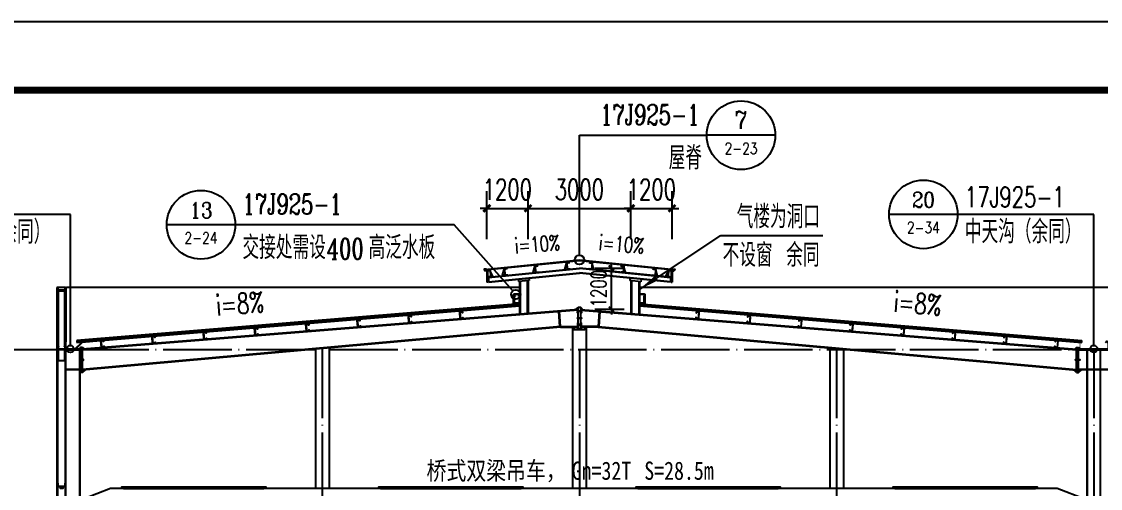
# Model space of a CAD drawing. Extents: x 14095202 to 14511487, y -1430609 to -90420.
# Drawn here: x 14370617 to 14402082, y -1294121 to -1280520 of the extents above; entities that cross this region are included whole.
import ezdxf
from ezdxf.enums import TextEntityAlignment as Align

# ---------------------------------------------------------------- set-up
doc = ezdxf.new("R2010")
doc.units = 0
doc.header["$LTSCALE"] = 1000
doc.header["$MEASUREMENT"] = 0
doc.linetypes.add('DOTE', pattern=[2.42, 2, -0.2, 0.02, -0.2])
for name, color, linetype in [('06', 7, 'Continuous'), ('11', 3, 'Continuous'), ('AXIS', 3, 'Continuous'), ('COLUMN', 2, 'Continuous'), ('DIM_IDEN', 3, 'Continuous'), ('DIM_LEAD', 3, 'Continuous'), ('DOTE', 1, 'DOTE'), ('PUB_DIM', 3, 'Continuous'), ('PUB_TEXT', 7, 'Continuous'), ('S_FLOOR', 2, 'Continuous'), ('TK', 4, 'Continuous'), ('WALL', 9, 'Continuous'), ('YS', 130, 'Continuous'), ('填充', 251, 'Continuous'), ('彩板', 4, 'Continuous'), ('梁柱', 3, 'Continuous'), ('窗', 132, 'Continuous'), ('立面线条', 7, 'Continuous'), ('立面门窗', 157, 'Continuous')]:
    doc.layers.add(name, color=color, linetype=linetype)
doc.styles.add('_TCH_DIM', font='SIMPLEX', dxfattribs={"bigfont": 'GBCBIG'})
doc.styles.add('_TCH_DIM_T3', font='SIMPLEX', dxfattribs={"width": 0.705882, "bigfont": 'GBCBIG'})
doc.styles.add('_TCH_LABEL', font='COMPLEX', dxfattribs={"bigfont": 'GBCBIG'})
doc.styles.add('宋', font='', dxfattribs={"width": 0.8})
doc.styles.get('宋').set_extended_font_data('SimSun')
doc.dimstyles.new('_TCH_ARCH&&150', dxfattribs={"dimtxt": 446.25, "dimasz": 150, "dimexe": 375, "dimexo": 450, "dimgap": 150, "dimtad": 1, "dimdec": 0, "dimzin": 0, "dimdsep": 46, "dimtxsty": '_TCH_DIM_T3', "dimblk": 'ARCHTICK', "dimcen": 0.09, "dimclrt": 7, "dimazin": 2, "dimtfac": 1, "dimtdec": 0, "dimtix": 1, "dimtmove": 2, "dimatfit": 3, "dimfxl": 0, "dimtolj": 1, "dimtzin": 0, "dimarcsym": 0})
doc.dimstyles.new('_TCH_ARCH&&200', dxfattribs={"dimtxt": 595, "dimasz": 200, "dimexe": 500, "dimexo": 600, "dimgap": 252.5, "dimtad": 1, "dimdec": 0, "dimzin": 0, "dimdsep": 46, "dimtxsty": '_TCH_DIM_T3', "dimblk": 'ARCHTICK', "dimcen": 0.09, "dimclrt": 7, "dimazin": 2, "dimtfac": 1, "dimtdec": 0, "dimtix": 1, "dimtmove": 2, "dimatfit": 3, "dimfxl": 0, "dimtolj": 1, "dimtzin": 0, "dimarcsym": 0})

# ---------------------------------------------------------------- blocks, each defined once
blk = doc.blocks.new('A$C6E6B7AEC')
at = {"layer": 'YS'}
for p, q in [((0, 0), (0, 75)), ((0, 75), (20, 75)), ((2, 2), (2, 72)), ((2, 72), (20, 72)), ((198, 2), (2, 2)), ((20, 72), (20, 75)), ((180, 75), (200, 75)), ((180, 72), (180, 75)), ((180, 72), (198, 72)), ((198, 72), (198, 2)), ((200, 75), (200, 0)), ((200, 0), (0, 0))]:
    blk.add_line(p, q, dxfattribs=at)
blk = doc.blocks.new('A$C6EE6551E')
at = {"layer": 'COLUMN'}
blk.add_hatch(color=256, dxfattribs=at).paths.add_polyline_path([(5, 195), (75, 200), (77, 175), (82, 175), (80, 205), (0, 200), (13, 0), (93, 5), (91, 35), (86, 35), (88, 10), (18, 5)])
blk.add_lwpolyline([(93, 5), (13, 0), (0, 200), (80, 205), (82, 175), (77, 175), (75, 200), (5, 195), (18, 5), (88, 10), (86, 35), (91, 35)], close=True, dxfattribs=at)
blk = doc.blocks.new('A$C25862AEB')
at = {"layer": 'YS'}
for p, q in [((200, 75), (0, 75)), ((0, 75), (0, 0)), ((0, 0), (20, 0)), ((198, 72), (2, 72)), ((2, 72), (2, 2)), ((2, 2), (20, 2)), ((205, 81), (5, 81)), ((5, 81), (5, 75)), ((205, 75), (5, 75)), ((20, 2), (20, 0)), ((180, 2), (198, 2)), ((180, 2), (180, 0)), ((180, 0), (200, 0)), ((198, 2), (198, 72)), ((200, 0), (200, 75))]:
    blk.add_line(p, q, dxfattribs=at)
blk = doc.blocks.new('A$C72861E34')
for p, q in [((0, 0), (0, 150)), ((0, 150), (60, 150)), ((60, 0), (0, 0)), ((3, 147), (3, 3)), ((57, 147), (3, 147)), ((3, 3), (58, 3)), ((57, 123), (57, 147)), ((60, 123), (57, 123)), ((57, 27), (60, 27)), ((58, 3), (57, 27)), ((60, 150), (60, 123)), ((60, 27), (60, 0))]:
    blk.add_line(p, q)
blk = doc.blocks.new('A$C2E1941DB')
at = {"color": 3, "linetype": 'ByBlock'}
for points in [[(55, 0), (0, 0), (55, 150)], [(57, 150), (55, 150), (55, 0), (57, 0)], [(117, 140), (117, 160), (57, 160), (57, 0), (117, 0), (117, 20)], [(115, 140), (115, 158), (60, 158), (60, 3), (115, 3), (115, 20)]]:
    blk.add_lwpolyline(points, dxfattribs=at)
blk = doc.blocks.new('A$C19DF6FF6')
at = {"xscale": -2.0736, "yscale": 2.0736, "zscale": 2.0736, "rotation": 355.4260438756032}
blk.add_blockref('A$C2E1941DB', (242, 0), dxfattribs=at)
blk = doc.blocks.new('GeYuanFrame_08887284', base_point=(20.09, 4.53))
at = {"layer": 'TK'}
blk.add_lwpolyline([(20.09, 4.53), (20.09, 598.53), (861.09, 598.53), (861.09, 4.53)], close=True, dxfattribs=at)
at = {"layer": 'TK', "const_width": 1}
blk.add_lwpolyline([(45.09, 588.53), (851.09, 588.53), (851.09, 14.53), (45.09, 14.53)], close=True, dxfattribs=at)
blk = doc.blocks.new('_ArchTick')
at = {"color": 0, "linetype": 'ByBlock', "const_width": 0.4}
blk.add_lwpolyline([(-0.5, -0.5), (0.5, 0.5)], dxfattribs=at)
blk = doc.blocks.new('*D1059')
at = {"layer": 'Defpoints', "color": 0}
for p in [(14386887, -1287701), (14387820, -1287701), (14386887, -1288901)]:
    blk.add_point(p, dxfattribs=at)
at = {"layer": 'PUB_DIM', "color": 0, "lineweight": -2}
for p, q in [((14387337, -1287701), (14388195, -1287701)), ((14387820, -1287701), (14387820, -1287551)), ((14387820, -1288901), (14387820, -1287701)), ((14387337, -1288901), (14388195, -1288901)), ((14387820, -1288901), (14387820, -1289051))]:
    blk.add_line(p, q, dxfattribs=at)
at = {"layer": 'PUB_DIM', "color": 0, "lineweight": -2, "xscale": 150, "yscale": 150, "zscale": 150}
for p, rotation in [((14387820, -1287701), 269.9994256949307), ((14387820, -1288901), 89.99942569493065)]:
    blk.add_blockref('_ArchTick', p, dxfattribs=dict(at, rotation=rotation))
at = {"layer": 'PUB_DIM', "color": 7, "insert": (14387447, -1288301), "char_height": 446.2, "attachment_point": 5, "rotation": 89.9994, "style": '_TCH_DIM_T3'}
blk.add_mtext('\\A1;1200', dxfattribs=at)
blk = doc.blocks.new('*D1060')
at = {"layer": 'AXIS', "color": 0, "lineweight": -2}
for p, q in [((14384187, -1286862), (14384187, -1285462)), ((14385387, -1286862), (14385387, -1285462)), ((14384187, -1285962), (14383987, -1285962)), ((14384187, -1285962), (14385387, -1285962)), ((14385387, -1285962), (14385587, -1285962))]:
    blk.add_line(p, q, dxfattribs=at)
at = {"layer": 'Defpoints', "color": 0}
for p in [(14385387, -1285962), (14384187, -1287462), (14385387, -1287462)]:
    blk.add_point(p, dxfattribs=at)
at = {"layer": 'AXIS', "color": 0, "lineweight": -2, "xscale": 200, "yscale": 200, "zscale": 200}
blk.add_blockref('_ArchTick', (14384187, -1285962), dxfattribs=at)
at = {"layer": 'AXIS', "color": 0, "lineweight": -2, "xscale": 200, "yscale": 200, "zscale": 200, "rotation": 180}
blk.add_blockref('_ArchTick', (14385387, -1285962), dxfattribs=at)
at = {"layer": 'AXIS', "color": 7, "insert": (14384787, -1285412), "char_height": 595, "attachment_point": 5, "style": '_TCH_DIM_T3'}
blk.add_mtext('\\A1;1200', dxfattribs=at)
blk = doc.blocks.new('*D1061')
at = {"layer": 'AXIS', "color": 0, "lineweight": -2}
for p, q in [((14385387, -1286862), (14385387, -1285462)), ((14388387, -1286862), (14388387, -1285462)), ((14385387, -1285962), (14388387, -1285962))]:
    blk.add_line(p, q, dxfattribs=at)
at = {"layer": 'Defpoints', "color": 0}
for p in [(14388387, -1285962), (14385387, -1287462), (14388387, -1287462)]:
    blk.add_point(p, dxfattribs=at)
at = {"layer": 'AXIS', "color": 0, "lineweight": -2, "xscale": 200, "yscale": 200, "zscale": 200, "rotation": 180}
blk.add_blockref('_ArchTick', (14385387, -1285962), dxfattribs=at)
at = {"layer": 'AXIS', "color": 0, "lineweight": -2, "xscale": 200, "yscale": 200, "zscale": 200}
blk.add_blockref('_ArchTick', (14388387, -1285962), dxfattribs=at)
at = {"layer": 'AXIS', "color": 7, "insert": (14386887, -1285412), "char_height": 595, "attachment_point": 5, "style": '_TCH_DIM_T3'}
blk.add_mtext('\\A1;3000', dxfattribs=at)
blk = doc.blocks.new('*D1062')
at = {"layer": 'AXIS', "color": 0, "lineweight": -2}
for p, q in [((14388387, -1286862), (14388387, -1285462)), ((14389587, -1286862), (14389587, -1285462)), ((14388387, -1285962), (14388187, -1285962)), ((14388387, -1285962), (14389587, -1285962)), ((14389587, -1285962), (14389787, -1285962))]:
    blk.add_line(p, q, dxfattribs=at)
at = {"layer": 'Defpoints', "color": 0}
for p in [(14389587, -1285962), (14388387, -1287462), (14389587, -1287462)]:
    blk.add_point(p, dxfattribs=at)
at = {"layer": 'AXIS', "color": 0, "lineweight": -2, "xscale": 200, "yscale": 200, "zscale": 200}
blk.add_blockref('_ArchTick', (14388387, -1285962), dxfattribs=at)
at = {"layer": 'AXIS', "color": 0, "lineweight": -2, "xscale": 200, "yscale": 200, "zscale": 200, "rotation": 180}
blk.add_blockref('_ArchTick', (14389587, -1285962), dxfattribs=at)
at = {"layer": 'AXIS', "color": 7, "insert": (14388987, -1285412), "char_height": 595, "attachment_point": 5, "style": '_TCH_DIM_T3'}
blk.add_mtext('\\A1;1200', dxfattribs=at)

msp = doc.modelspace()

# ---------------------------------------------------------------- hatches: boundary and pattern name
at = {"layer": '填充', "ltscale": 0.5}
h = msp.add_hatch(dxfattribs=at)
h.set_pattern_fill('ANSI37', color=256, scale=20, style=0)
h.set_pattern_definition([(45, (0, 0), (-22.4506403, 22.4506403), []), (135, (0, 0), (-22.4506403, -22.4506403), [])])
h.paths.add_polyline_path([(14418637.1, -1288773.1), (14418637.1, -1288823.2), (14431542.3, -1289873.1), (14431542.3, -1289823)])
h.paths.add_polyline_path([(14445137.1, -1288823.2), (14445137.1, -1288773.1), (14432231.4, -1289823), (14432231.4, -1289873.1)])
h.paths.add_polyline_path([(14448637.1, -1288749.1), (14448637.1, -1288799.3), (14461542.3, -1289873.1), (14461542.3, -1289823)])
h.paths.add_polyline_path([(14415137.1, -1288823.2), (14415137.1, -1288773.1), (14402231.4, -1289823), (14402231.4, -1289873.1)])
h.paths.add_polyline_path([(14388637.1, -1288751.9), (14388637.1, -1288802.1), (14401542.3, -1289873.1), (14401542.3, -1289823)])
h.paths.add_polyline_path([(14385137.1, -1288800.1), (14385137.1, -1288750), (14372231.4, -1289823), (14372231.4, -1289873.1)])
at = {"layer": '立面线条'}
msp.add_hatch(color=256, dxfattribs=at).paths.add_polyline_path([(14372182.7, -1290057.2), (14372381.3, -1289861.6), (14372586.5, -1289845.6), (14372586.5, -1289855.6), (14372385.6, -1289871.4), (14372186.8, -1290067.2), (14371887.9, -1290067.2), (14371887.9, -1289767.2), (14371897.9, -1289767.2), (14371897.9, -1290057.2)])

# ---------------------------------------------------------------- linework, layer by layer
for p, q in [((14384118.1, -1287741.9), (14386887.1, -1287462.3)), ((14386887.1, -1287487.3), (14384120.1, -1287766.8)), ((14386887.1, -1287462.3), (14389659, -1287742)), ((14389656.9, -1287766.9), (14386887.1, -1287487.3)), ((14384118.1, -1287741.9), (14384120.1, -1287766.8)), ((14384187.1, -1287785.4), (14384212.1, -1287783.6)), ((14384187.1, -1287785.4), (14384187.1, -1288116.6)), ((14384212.1, -1288116.6), (14384212.1, -1287783.6)), ((14389549.5, -1287801.3), (14389546.7, -1287801.1)), ((14389644.9, -1287775.5), (14389643.7, -1287796.6)), ((14389659, -1287742), (14389656.9, -1287766.9)), ((14385137.1, -1288086.8), (14385137.1, -1289041.3)), ((14385157.1, -1288085.4), (14385157.1, -1289039.7)), ((14385367.1, -1288069.9), (14385367.1, -1289022.9)), ((14385387.1, -1288068.4), (14385387.1, -1289021.3)), ((14388387.1, -1288069.8), (14388387.1, -1289021.3)), ((14388407.1, -1288071.8), (14388407.1, -1289022.9)), ((14388617.1, -1288092.7), (14388617.1, -1289039.7)), ((14388637.1, -1288094.7), (14388637.1, -1289041.3)), ((14385137.1, -1288740), (14372231.4, -1289813)), ((14385137.1, -1288750), (14372231.4, -1289823)), ((14372231.4, -1289873.1), (14385137.1, -1288800.1)), ((14388637.1, -1288741.9), (14401542.3, -1289813)), ((14401542.3, -1289823), (14388637.1, -1288751.9)), ((14388637.1, -1288802.1), (14401542.3, -1289873.1)), ((14386686.9, -1289405.5), (14386686.9, -1294121.2)), ((14387086.9, -1289440.1), (14387086.9, -1294121.2)), ((14372231.4, -1289813), (14372231.4, -1289873.1)), ((14372231.4, -1289823), (14372231.4, -1289873.1)), ((14379586.9, -1290029.4), (14379586.9, -1294121.2)), ((14394186.9, -1290029), (14394186.9, -1294121.2)), ((14394586.9, -1290064.8), (14394586.9, -1294121.2)), ((14401542.3, -1289873.1), (14401542.3, -1289813)), ((14401542.3, -1289873.1), (14401542.3, -1289823)), ((14379186.9, -1290065.3), (14379186.9, -1294121.2))]:
    msp.add_line(p, q)
at = {"ltscale": 0.5}
for p, q in [((14384212.1, -1288116.6), (14384187.1, -1288116.6)), ((14389562.1, -1288116.8), (14389587.1, -1288116.8))]:
    msp.add_line(p, q, dxfattribs=at)
for points in [[(14384173.8, -1287729.4), (14384112.1, -1287736.5), (14384115.3, -1287772.7), (14384184.6, -1287767.8), (14384184.6, -1287806.2)], [(14389644.9, -1287775.5), (14389562.1, -1287771.4), (14389562.1, -1288116.8)], [(14389643.1, -1287796.6), (14389587.1, -1287793.4), (14389587.1, -1288116.8)], [(14389603.3, -1287729.6), (14389665, -1287736.6), (14389661.7, -1287772.8), (14389592.4, -1287768), (14389592.4, -1287806.4)], [(14385137.1, -1288271.2), (14371929.1, -1288271.2)], [(14415137.1, -1288271.2), (14388637.1, -1288271.2)], [(14372336.9, -1290369.2), (14372306.9, -1290369.2), (14372306.9, -1290389.2), (14372336.9, -1290389.2)], [(14372396.9, -1290389.2), (14372426.9, -1290389.2), (14372426.9, -1290369.2), (14372396.9, -1290369.2)], [(14401386.9, -1290389.2), (14401356.9, -1290389.2), (14401356.9, -1290369.2), (14401386.9, -1290369.2)], [(14401446.9, -1290369.2), (14401476.9, -1290369.2), (14401476.9, -1290389.2), (14401446.9, -1290389.2)]]:
    msp.add_lwpolyline(points)
at = {"const_width": 5}
for points in [[(14385131.2, -1288391.2), (14385131.2, -1288450.7), (14384961.4, -1288450.7), (14384961.4, -1288500), (14384946.4, -1288500), (14384946.4, -1288534.5), (14384966.6, -1288556.8)], [(14388643, -1288393), (14388643, -1288452.4), (14388812.8, -1288452.4), (14388812.8, -1288501.7), (14388827.8, -1288501.7), (14388827.8, -1288536.3), (14388807.6, -1288558.6)], [(14372321.9, -1290036.2), (14372411.9, -1290036.2)], [(14401461.9, -1290036.2), (14401371.9, -1290036.2)], [(14372321.9, -1290137), (14372411.9, -1290137)], [(14372321.9, -1290278.8), (14372411.9, -1290278.8)], [(14401461.9, -1290137), (14401371.9, -1290137)], [(14401461.9, -1290278.8), (14401371.9, -1290278.8)], [(14372321.9, -1290479.6), (14372411.9, -1290479.6)], [(14372321.9, -1290621.4), (14372411.9, -1290621.4)], [(14401461.9, -1290479.6), (14401371.9, -1290479.6)], [(14401461.9, -1290621.4), (14401371.9, -1290621.4)], [(14372321.9, -1290722.2), (14372411.9, -1290722.2)], [(14401461.9, -1290722.2), (14401371.9, -1290722.2)]]:
    msp.add_lwpolyline(points, dxfattribs=at)
at = {"color": 4}
msp.add_lwpolyline([(14387037, -1289423.7), (14387037, -1289496.8), (14386737, -1289496.8), (14386737, -1289423.7)], dxfattribs=at)
at = {"color": 7, "ltscale": 5}
msp.add_lwpolyline([(14372411.9, -1294621.2), (14401624.2, -1294621.2), (14401624.2, -1294431.2), (14400824.2, -1294121.2), (14373211.9, -1294121.2), (14372411.9, -1294431.2)], close=True, dxfattribs=at)
at = {"layer": '06', "linetype": 'ByBlock'}
for p, q in [((14385101.6, -1288030.1), (14385106.3, -1288089.1)), ((14385414.9, -1287998.8), (14385420.3, -1288066)), ((14388360.6, -1287999), (14388355.2, -1288066.6)), ((14388684.9, -1288031.4), (14388679.5, -1288098.9))]:
    msp.add_line(p, q, dxfattribs=at)
at = {"layer": '11'}
for p, q in [((14384230.4, -1287966.1), (14386886.9, -1287701.2)), ((14384230.4, -1287981.2), (14386886.9, -1287716.3)), ((14384230.4, -1288101.6), (14386886.2, -1287836.7)), ((14384230.4, -1288116.6), (14386886.2, -1287851.8)), ((14389544.5, -1288101.7), (14386886.2, -1287836.7)), ((14389544.5, -1288116.8), (14386886.2, -1287851.8)), ((14389544.5, -1287966.3), (14386886.9, -1287701.2)), ((14389544.5, -1287981.3), (14386886.9, -1287716.3)), ((14384230.4, -1287966.1), (14384230.4, -1288116.6)), ((14385420.3, -1288066), (14385106.3, -1288089.1)), ((14388679.5, -1288098.9), (14388355.2, -1288066.6)), ((14389544.5, -1287966.3), (14389544.5, -1288116.8))]:
    msp.add_line(p, q, dxfattribs=at)
at = {"layer": 'COLUMN'}
msp.add_lwpolyline([(14372182.7, -1290057.2), (14372381.3, -1289861.6), (14372586.5, -1289845.6), (14372586.5, -1289855.6), (14372385.6, -1289871.4), (14372186.8, -1290067.2), (14371887.9, -1290067.2), (14371887.9, -1289767.2), (14371887.9, -1289767.2), (14371897.9, -1289767.2), (14371897.9, -1290057.2)], close=True, dxfattribs=at)
at = {"layer": 'DIM_IDEN'}
for p, q in [((14372040.3, -1286137), (14366871.7, -1286137)), ((14372040.3, -1289953.4), (14372040.3, -1286137)), ((14397918.2, -1286136.7), (14395918.2, -1286136.7)), ((14401886.9, -1286136.7), (14397918.2, -1286136.7)), ((14401886.9, -1289953.2), (14401886.9, -1286136.7))]:
    msp.add_line(p, q, dxfattribs=at)
for centre, radius in [((14396918.2, -1286136.7), 1000), ((14372040.3, -1290057.2), 103.8), ((14401886.9, -1290057), 103.8)]:
    msp.add_circle(centre, radius, dxfattribs=at)
at = {"layer": 'DIM_LEAD'}
for p, q in [((14388637.1, -1288323.4), (14391006.8, -1286752.9)), ((14391006.8, -1286752.9), (14393984.3, -1286752.9))]:
    msp.add_line(p, q, dxfattribs=at)
msp.add_lwpolyline([(14388637.1, -1288323.4, 0, 160, 0), (14389137.2, -1287991.9, 0, 0, 0)], format="xyseb", dxfattribs=at)
at = {"layer": 'DOTE'}
for p, q in [((14343286.9, -1290071.2), (14490486.9, -1290071.2)), ((14371886.9, -1290071.2), (14371886.9, -1308871.2)), ((14379386.9, -1290071.2), (14379386.9, -1308871.2)), ((14386886.9, -1290071.2), (14386886.9, -1308871.2)), ((14394386.9, -1290071.2), (14394386.9, -1308871.2)), ((14401886.9, -1290071.2), (14401886.9, -1308871.2))]:
    msp.add_line(p, q, dxfattribs=at)
at = {"layer": 'PUB_DIM'}
for p, q in [((14386887.1, -1283831.1), (14390600.4, -1283831.1)), ((14386887.1, -1287327.9), (14386887.1, -1283831.1)), ((14392600.4, -1283831.1), (14390600.4, -1283831.1)), ((14376849.4, -1286438.5), (14374849.4, -1286438.5)), ((14383229.4, -1286438.5), (14376849.4, -1286438.5)), ((14384940.3, -1288369), (14383229.4, -1286438.5))]:
    msp.add_line(p, q, dxfattribs=at)
for points in [[(14386450.8, -1287292.9, 0, 0, 0), (14384944, -1287411.6, 120, 0, 0), (14384495.4, -1287446.9, 0, 0, 0)], [(14387323.4, -1287292.9, 0, 0, 0), (14388830.2, -1287411.6, 120, 0, 0), (14389278.8, -1287446.9, 0, 0, 0)], [(14378289, -1289141.8, 0, 0, 0), (14376394.9, -1289291.1, 160, 0, 0), (14375796.8, -1289338.2, 0, 0, 0)], [(14395484.7, -1289141.8, 0, 0, 0), (14397378.8, -1289291.1, 160, 0, 0), (14397976.9, -1289338.2, 0, 0, 0)]]:
    msp.add_lwpolyline(points, format="xyseb", dxfattribs=at)
for centre, radius in [((14391600.4, -1283831.1), 1000), ((14375849.4, -1286438.5), 1000), ((14386887.1, -1287462.3), 134.4), ((14385029.4, -1288469.6), 134.4)]:
    msp.add_circle(centre, radius, dxfattribs=at)
at = {"layer": 'S_FLOOR'}
for p, q in [((14384987.1, -1288746.3), (14384987.1, -1288458.2)), ((14388787.1, -1288748.2), (14388787.1, -1288460)), ((14384997.1, -1288745.7), (14384997.2, -1288518.4)), ((14388777.1, -1288747.6), (14388777, -1288520.2))]:
    msp.add_line(p, q, dxfattribs=at)
at = {"layer": 'WALL'}
msp.add_line((14371896.9, -1288271.2), (14371646.9, -1288271.2), dxfattribs=at)
at = {"layer": 'WALL', "color": 7}
for p, q in [((14371646.9, -1288271.2), (14371646.9, -1308071.2)), ((14371666.9, -1288271.2), (14371666.9, -1308071.2))]:
    msp.add_line(p, q, dxfattribs=at)
at = {"layer": 'WALL', "color": 3}
for p, q in [((14371886.9, -1288271.2), (14371886.9, -1308071.2)), ((14371896.9, -1288271.2), (14371896.9, -1308071.2))]:
    msp.add_line(p, q, dxfattribs=at)
at = {"layer": 'YS', "const_width": 8}
for points in [[(14371904.6, -1288351.9), (14371929.1, -1288331.7), (14371929.1, -1288271.2), (14371620.8, -1288271.2), (14371620.8, -1288331.7), (14371645.3, -1288351.9)], [(14371675.7, -1293971.8), (14371675.7, -1294077.8), (14371636.9, -1294077.8), (14371636.9, -1294123.4), (14371668.3, -1294107.4)]]:
    msp.add_lwpolyline(points, dxfattribs=at)
at = {"layer": '彩板'}
for p, q in [((14384968.1, -1288732.7), (14384968.1, -1288458.3)), ((14384983.1, -1288458.3), (14384968.1, -1288458.3)), ((14384983.1, -1288732.7), (14384983.1, -1288458.3)), ((14388791.1, -1288460), (14388806.1, -1288460)), ((14388791.1, -1288734.4), (14388791.1, -1288460)), ((14388806.1, -1288734.4), (14388806.1, -1288460)), ((14384968.1, -1288732.7), (14384983.1, -1288732.7)), ((14388791.1, -1288734.4), (14388806.1, -1288734.4))]:
    msp.add_line(p, q, dxfattribs=at)
at = {"layer": '梁柱'}
for p, q in [((14371666.9, -1288352.2), (14371886.9, -1288352.2)), ((14371686.9, -1290391.2), (14371686.9, -1288352.2)), ((14371694.9, -1289990.2), (14371694.9, -1288352.2)), ((14371694.9, -1288362.2), (14371878.9, -1288362.2)), ((14371878.9, -1289990.2), (14371878.9, -1288352.2)), ((14386846.9, -1288904.5), (14372396.9, -1290060.9)), ((14386846.9, -1288923.8), (14372398.4, -1290080.8)), ((14386315.8, -1289405.6), (14386286.6, -1288967.3)), ((14386335.7, -1289403.8), (14386306.5, -1288965.7)), ((14386793.2, -1288901.3), (14386846.9, -1288847.7)), ((14386926.9, -1288847.7), (14386846.9, -1288847.7)), ((14386847, -1289473.7), (14386846.9, -1288847.7)), ((14386980.5, -1288901.3), (14386926.9, -1288847.7)), ((14386927, -1289473.7), (14386926.9, -1288847.7)), ((14386926.9, -1288904.5), (14401386.9, -1290060.9)), ((14386926.9, -1288923.9), (14401385.3, -1290080.8)), ((14387438.3, -1289403.9), (14387467.5, -1288965.8)), ((14387458.2, -1289405.6), (14387487.4, -1288967.4)), ((14386335.7, -1289403.8), (14372396.9, -1290654.4)), ((14386336.9, -1289423.7), (14372396.9, -1290674.5)), ((14386335.7, -1289403.8), (14386847, -1289403.8)), ((14386336.9, -1289423.7), (14386847, -1289423.7)), ((14387437.3, -1289403.8), (14386927, -1289403.8)), ((14387436.1, -1289423.7), (14386927, -1289423.7)), ((14387436.1, -1289423.7), (14401386.9, -1290674.5)), ((14387437.3, -1289403.8), (14401386.9, -1290654.4)), ((14372336.9, -1290061.2), (14371896.9, -1290061.2)), ((14372336.9, -1290011.2), (14372286.9, -1290061.2)), ((14372336.9, -1290747.2), (14372336.9, -1290011.2)), ((14372396.9, -1290011.2), (14372336.9, -1290011.2)), ((14372366.9, -1290747.2), (14372366.9, -1290011.2)), ((14372396.9, -1290747.2), (14372396.9, -1290011.2)), ((14372396.9, -1290011.2), (14372443, -1290057.3)), ((14401386.9, -1290011.2), (14401340.7, -1290057.3)), ((14401386.9, -1290747.2), (14401386.9, -1290011.2)), ((14401386.9, -1290011.2), (14401446.9, -1290011.2)), ((14401416.9, -1290747.2), (14401416.9, -1290011.2)), ((14401446.9, -1290747.2), (14401446.9, -1290011.2)), ((14401446.9, -1290011.2), (14401496.9, -1290061.2)), ((14402326.9, -1290061.2), (14401446.9, -1290061.2)), ((14401686.9, -1290061.2), (14401686.9, -1308071.2)), ((14401696.9, -1290061.2), (14401696.9, -1308071.2)), ((14402076.9, -1290061.2), (14402076.9, -1308071.2)), ((14371686.9, -1290071.2), (14371886.9, -1290071.2)), ((14371694.9, -1290391.2), (14371694.9, -1290071.2)), ((14371878.9, -1290391.2), (14371878.9, -1290071.2)), ((14371896.9, -1290071.2), (14372336.9, -1290071.2)), ((14371896.9, -1290081.2), (14372336.9, -1290081.2)), ((14372336.9, -1290071.2), (14371906.9, -1290071.2)), ((14372316.9, -1308071.2), (14372316.9, -1290081.2)), ((14372326.9, -1308071.2), (14372326.9, -1290081.2)), ((14401446.9, -1290071.2), (14402326.9, -1290071.2)), ((14402326.9, -1290071.2), (14401446.9, -1290071.2)), ((14401446.9, -1290081.2), (14402326.9, -1290081.2)), ((14371686.9, -1290391.2), (14371886.9, -1290391.2)), ((14372326.9, -1290661.2), (14371896.9, -1290661.2)), ((14372326.9, -1290671.2), (14371896.9, -1290671.2)), ((14372396.9, -1290747.2), (14372476.9, -1290667.2)), ((14401386.9, -1290747.2), (14401306.9, -1290667.2)), ((14402326.9, -1290661.2), (14401446.9, -1290661.2)), ((14401446.9, -1290747.2), (14401526.9, -1290667.2)), ((14402326.9, -1290671.2), (14401446.9, -1290671.2)), ((14372396.9, -1290747.2), (14372336.9, -1290747.2)), ((14401386.9, -1290747.2), (14401446.9, -1290747.2))]:
    msp.add_line(p, q, dxfattribs=at)
for points in [[(14386827, -1288969), (14386827, -1288949), (14386947, -1288949), (14386947, -1288969)], [(14386827, -1289171.9), (14386827, -1289151.9), (14386947, -1289151.9), (14386947, -1289171.9)], [(14386827, -1289347), (14386827, -1289367), (14386947, -1289367), (14386947, -1289347)]]:
    msp.add_lwpolyline(points, close=True, dxfattribs=at)
for points in [[(14386847, -1289009), (14386827, -1289009), (14386827, -1288989), (14386847, -1288989)], [(14386927, -1288989), (14386947, -1288989), (14386947, -1289009), (14386927, -1289009)], [(14386927, -1289423.7), (14386977, -1289423.7), (14386927, -1289473.7), (14386847, -1289473.7), (14386797, -1289423.7), (14386847, -1289423.7)], [(14386847, -1289307), (14386827, -1289307), (14386827, -1289327), (14386847, -1289327)], [(14386927, -1289327), (14386947, -1289327), (14386947, -1289307), (14386927, -1289307)]]:
    msp.add_lwpolyline(points, dxfattribs=at)
at = {"layer": '窗'}
msp.add_line((14371896.9, -1294070.8), (14371646.9, -1294070.8), dxfattribs=at)
at = {"layer": '窗', "color": 6}
for points in [[(14371750.2, -1294071.2), (14371824.9, -1294071.2), (14371824.9, -1294121.4), (14371750.2, -1294121.4)], [(14371753.9, -1294074.9), (14371821.1, -1294074.9), (14371821.1, -1294117.7), (14371753.9, -1294117.7)]]:
    msp.add_lwpolyline(points, close=True, dxfattribs=at)
at = {"layer": '立面线条'}
for p, q in [((14371896.9, -1288271.2), (14371916.9, -1288271.2)), ((14371916.9, -1289851.2), (14371916.9, -1288271.2)), ((14371896.9, -1289851.2), (14371916.9, -1289851.2))]:
    msp.add_line(p, q, dxfattribs=at)
at = {"layer": '立面线条', "const_width": 20}
msp.add_lwpolyline([(14402386.7, -1289859), (14402286.9, -1289864), (14402286.9, -1290057), (14401486.9, -1290057), (14401486.9, -1289864), (14401387, -1289859)], dxfattribs=at)
at = {"layer": '立面门窗', "color": 250}
for points in [[(14373536.9, -1294121.2), (14373536.9, -1294071.2), (14377736.9, -1294071.2), (14377736.9, -1294121.2)], [(14373586.9, -1294121.2), (14373586.9, -1294121.2), (14377686.9, -1294121.2)], [(14374961.9, -1294121.2), (14374911.9, -1294121.2)], [(14376361.9, -1294121.2), (14376311.9, -1294121.2)], [(14381036.9, -1294121.2), (14381036.9, -1294071.2), (14385236.9, -1294071.2), (14385236.9, -1294121.2)], [(14381086.9, -1294121.2), (14381086.9, -1294121.2), (14385186.9, -1294121.2)], [(14382461.9, -1294121.2), (14382411.9, -1294121.2)], [(14383861.9, -1294121.2), (14383811.9, -1294121.2)], [(14388536.9, -1294121.2), (14388536.9, -1294071.2), (14392736.9, -1294071.2), (14392736.9, -1294121.2)], [(14388586.9, -1294121.2), (14388586.9, -1294121.2), (14392686.9, -1294121.2)], [(14389961.9, -1294121.2), (14389911.9, -1294121.2)], [(14391361.9, -1294121.2), (14391311.9, -1294121.2)], [(14396036.9, -1294121.2), (14396036.9, -1294071.2), (14400236.9, -1294071.2), (14400236.9, -1294121.2)], [(14396086.9, -1294121.2), (14396086.9, -1294121.2), (14400186.9, -1294121.2)], [(14397461.9, -1294121.2), (14397411.9, -1294121.2)], [(14398861.9, -1294121.2), (14398811.9, -1294121.2)]]:
    msp.add_lwpolyline(points, dxfattribs=at)

# ---------------------------------------------------------------- block references
at = {"xscale": 200, "yscale": 200, "zscale": 200}
msp.add_blockref('GeYuanFrame_08887284', (14338286.9, -1399320.3), dxfattribs=at)
for p in [(14371678.9, -1288346.2), (14371686.9, -1290065.2)]:
    msp.add_blockref('A$C6E6B7AEC', p)
at = {"xscale": -1, "rotation": 180}
msp.add_blockref('A$C25862AEB', (14371682.5, -1293990.2), dxfattribs=at)
at = {"layer": '06', "linetype": 'ByBlock', "yscale": 0.5500000000465661, "zscale": 0.55}
for p, xscale, rotation in [((14384233, -1287970.8), 0.5500000001369223, 9.147912248589147), ((14389535.1, -1287970.9), -0.5499999996771829, 350.8520877436986)]:
    msp.add_blockref('A$C19DF6FF6', p, dxfattribs=dict(at, xscale=xscale, rotation=rotation))
for p, xscale in [((14384778.8, -1287909.2), -0.5499999998137355), ((14385672.3, -1287833.2), -0.5499999998137355), ((14386598.6, -1287740.7), -0.5499999998137355), ((14387175.6, -1287740.7), 0.5499999998137355), ((14388101.9, -1287833.2), 0.5499999998137355), ((14389028.2, -1287925.8), 0.5499999998137355)]:
    msp.add_blockref('A$C19DF6FF6', p, dxfattribs=dict(at, xscale=xscale))
at = {"layer": 'COLUMN', "extrusion": (0, 0, -1), "xscale": -1, "zscale": -1, "rotation": 359.2385137639318}
for p in [(-14381902.7, -1289299.3), (-14383397.9, -1289179.6), (-14378912.2, -1289538.6), (-14380407.4, -1289418.9), (-14374426.6, -1289897.6), (-14375921.8, -1289777.9), (-14377417, -1289658.2), (-14372931.3, -1290017.2)]:
    msp.add_blockref('A$C6EE6551E', p, dxfattribs=at)
at = {"layer": 'COLUMN', "extrusion": (0, 0, -1), "zscale": -1, "rotation": 0.7614862360681884}
for p in [(-14390375.8, -1289179.6), (-14391871, -1289299.3), (-14393366.3, -1289418.9), (-14394861.5, -1289538.6), (-14396356.7, -1289658.2), (-14397851.9, -1289777.9), (-14399347.1, -1289897.6), (-14400842.4, -1290017.2)]:
    msp.add_blockref('A$C6EE6551E', p, dxfattribs=at)
at = {"layer": '梁柱'}
for p, rotation in [((14384987.1, -1288458.3), 270), ((14388787.1, -1288726.1), 90)]:
    msp.add_blockref('A$C72861E34', p, dxfattribs=dict(at, rotation=rotation))
at = {"layer": '梁柱', "xscale": -1}
for p, rotation in [((14388787.1, -1288460), 90), ((14384987.1, -1288724.4), 270)]:
    msp.add_blockref('A$C72861E34', p, dxfattribs=dict(at, rotation=rotation))

# ---------------------------------------------------------------- texts
at = {"layer": 'PUB_TEXT'}
for s, height, style, width, p in [('17J925-1', 595, '_TCH_LABEL', 0.705882, (14387490.4, -1283528.6)), ('17J925-1', 595, '_TCH_DIM', 0.705882, (14398128.2, -1285926.7)), ('17J925-1', 595, '_TCH_LABEL', 0.705882, (14377059.4, -1286135.9)), ('400', 595, '_TCH_LABEL', 0.705882, (14379516.8, -1287439.9)), ('桥式双梁吊车，', 531.65, '宋', 0.8, (14382427.2, -1293871.2)), ('Gn=32T', 531.65, '宋', 0.8, (14386661.5, -1293871.2)), ('S=28.5m', 531.65, '宋', 0.8, (14388778.6, -1293871.2))]:
    msp.add_text(s, height=height, dxfattribs=dict(at, style=style, width=width)).set_placement(p)
at = {"layer": 'PUB_TEXT', "style": '_TCH_LABEL'}
for s, height, width, p, p2 in [('7', 517, 1.372981, (14391409.2, -1283645.3), (14391791.7, -1283645.3)), ('2-23', 327.82, 1.090328, (14391120.9, -1284378.8), (14392080, -1284378.8)), ('20', 454.21, 1.144845, (14396586, -1285941.2), (14397250.4, -1285941.2)), ('13', 454.21, 1.247935, (14375517.2, -1286242.9), (14376181.6, -1286242.9)), ('2-34', 327.82, 1.074752, (14396438.7, -1286684.4), (14397397.8, -1286684.4)), ('2-24', 325.41, 1.087177, (14375367.9, -1286984.3), (14376330.9, -1286984.3))]:
    msp.add_text(s, height=height, dxfattribs=dict(at, width=width)).set_placement(p, p2, align=Align.FIT)
at = {"layer": 'PUB_TEXT'}
for s, style, p in [('屋脊', '_TCH_LABEL', (14389489.4, -1284832.6)), ('气楼为洞口', '_TCH_DIM', (14391473.2, -1286542.9)), ('女儿墙天沟（余同）', '_TCH_DIM', (14367081.7, -1286987.4)), ('中天沟（余同）', '_TCH_DIM', (14398128.2, -1286979.7)), ('交接处需设', '_TCH_LABEL', (14377059.4, -1287439.9)), ('高泛水板', '_TCH_LABEL', (14380736.8, -1287439.9)), ('不设窗', '_TCH_DIM', (14391063.5, -1287662.9)), ('余同', '_TCH_DIM', (14392917.9, -1287662.9))]:
    msp.add_text(s, height=675.18, dxfattribs=dict(at, style=style)).set_placement(p)
at = {"layer": 'PUB_TEXT', "style": '_TCH_DIM', "width": 0.705882}
for s, height, rotation, p in [('i=10%', 446.25, 4.50496, (14385016.4, -1287280.3)), ('i=10%', 446.25, 355.49504, (14387441.9, -1287176.6)), ('i=8%', 595, 4.50496, (14376308.6, -1289087.4)), ('i=8%', 595, 355.49504, (14396029.5, -1288974.3))]:
    msp.add_text(s, height=height, rotation=rotation, dxfattribs=at).set_placement(p)

# ---------------------------------------------------------------- dimensions: what is measured, and where the dimension line sits
at = {"layer": 'AXIS'}
for p1, p2, text, picture, middle in [((14384187.1, -1287462.3), (14385387.1, -1287462.3), '1200', '*D1060', (14384787.1, -1285412.3)), ((14385387.1, -1287462.3), (14388387.1, -1287462.3), '3000', '*D1061', (14386887.1, -1285412.3)), ((14388387.1, -1287462.3), (14389587.1, -1287462.3), '1200', '*D1062', (14388987.1, -1285412.3))]:
    dim = msp.add_aligned_dim(p1=p1, p2=p2, distance=1500, text=text, dimstyle='_TCH_ARCH&&200', dxfattribs=at)
    dim.commit()
    dim.dimension.update_dxf_attribs({"geometry": picture, "text_midpoint": middle})
at = {"layer": 'PUB_DIM'}
dim = msp.add_aligned_dim(p1=(14386886.9, -1288901.3), p2=(14386886.9, -1287701.3), distance=-933.1, text='1200', dimstyle='_TCH_ARCH&&150', dxfattribs=at)
dim.commit()
dim.dimension.update_dxf_attribs({"geometry": '*D1059', "text_midpoint": (14387446.8, -1288301.3)})

doc.saveas('drawing.dxf')
